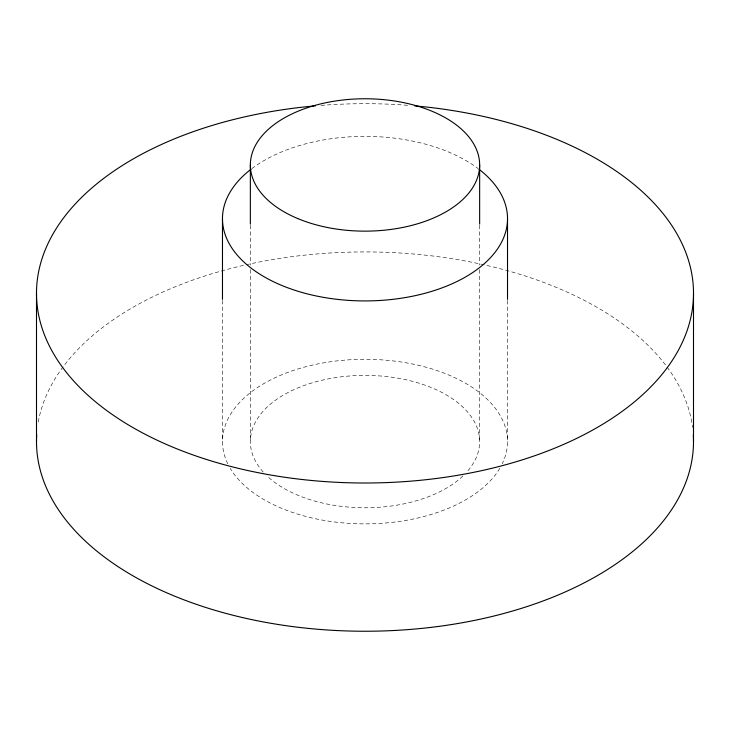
<?xml version="1.0" encoding="UTF-8"?>
<svg xmlns="http://www.w3.org/2000/svg" width="730" height="730" viewBox="0 0 730 730"><rect width="100%" height="100%" fill="white"/><g stroke="black" fill="none" stroke-linecap="round" stroke-linejoin="round"><path stroke-width="0.55" stroke-dasharray="3.65 2.74" d="M507.523 300.541L507.523 441.577M479.647 225.287L479.647 265.127M479.647 269.68L479.647 441.577M250.353 225.287L250.353 265.127M250.353 269.68L250.353 441.577M222.477 300.541L222.477 441.577M38.261 421.995A328.5 189.654 0 0 1 369.718 251.941A328.5 189.654 0 0 1 692.587 427.415M227.787 463.824A142.523 82.28 0 0 1 365 359.297A142.523 82.28 0 0 1 502.213 463.824M499.813 468.277A142.523 82.28 0 0 1 365 523.866A142.523 82.28 0 0 1 230.187 468.277M263.238 472.064A114.647 66.193 0 0 1 365 375.384A114.647 66.193 0 0 1 466.762 472.064M462.893 476.033A114.647 66.193 0 0 1 267.107 476.033M251.896 168.584A142.523 82.28 0 0 1 478.104 168.584M321.008 105.394A328.5 189.654 0 0 1 408.992 105.394"/><path stroke-width="1.09" d="M693.5 293.341L693.5 441.577M507.523 218.644L507.523 299.4M479.647 164.953L479.647 224.146M250.353 164.953L250.353 224.146M222.477 218.644L222.477 299.4M36.5 293.341L36.5 441.577M693.29 434.806A328.5 189.654 0 0 1 365 631.24A328.5 189.654 0 0 1 36.71 434.806M478.999 169.26A142.523 82.28 0 0 1 460.913 279.508A142.523 82.28 0 0 1 269.087 279.508A142.523 82.28 0 0 1 251.001 169.26M414.576 105.859A328.5 189.654 0 0 1 640.84 396.344A328.5 189.654 0 0 1 89.16 396.344A328.5 189.654 0 0 1 315.424 105.859M297.73 218.553A114.647 66.193 0 0 0 479.035 171.787A114.647 66.193 0 0 0 318.234 104.518A114.647 66.193 0 0 0 297.73 218.553"/></g></svg>
